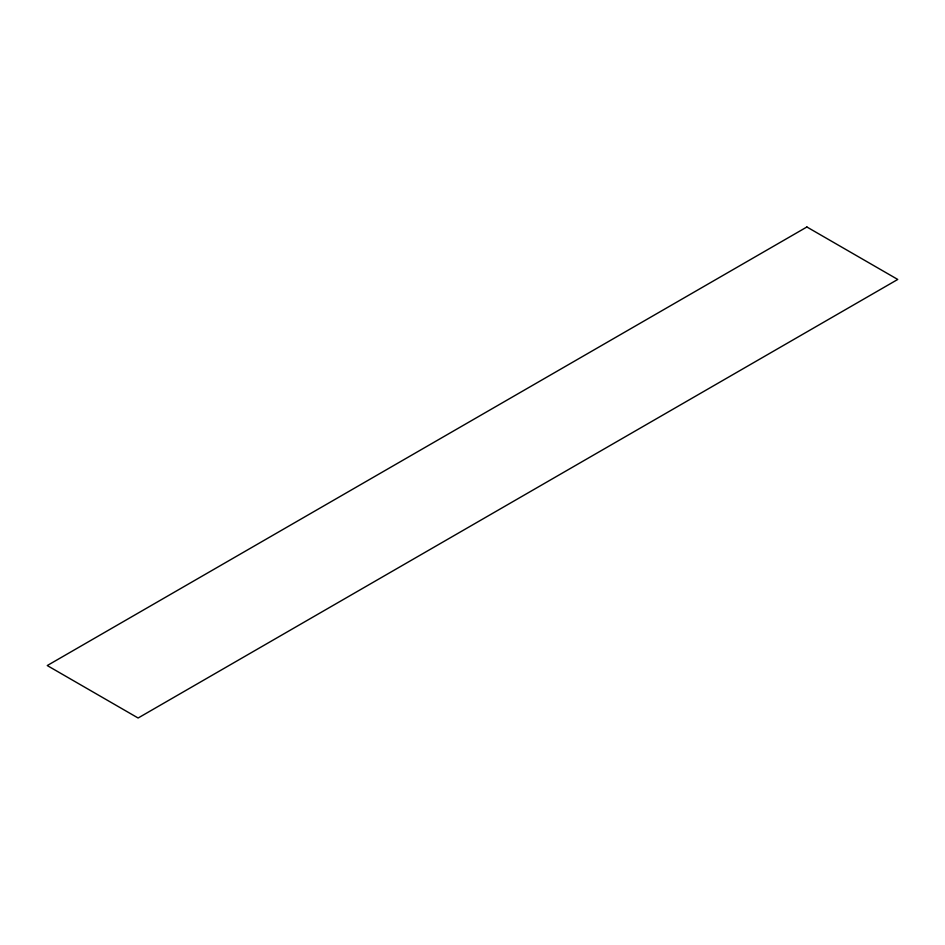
<?xml version="1.0" encoding="UTF-8"?>
<svg xmlns="http://www.w3.org/2000/svg" width="945" height="945" viewBox="0 0 945 945"><rect width="100%" height="100%" fill="white"/><g stroke="black" fill="none" stroke-linecap="round" stroke-linejoin="round"><path stroke-width="1.42" d="M806.888 226.989L47.25 665.552L138.112 718.011L897.75 279.448L806.888 226.989"/></g></svg>
